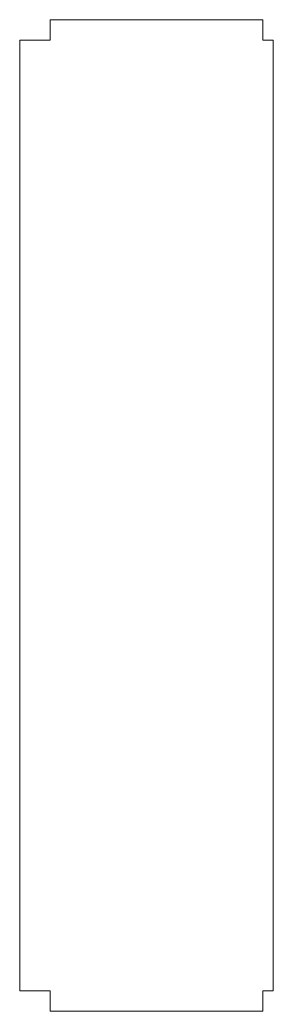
# Model space of a CAD drawing. Header units: millimetres. Extents: x -140 to 110, y -460 to 519.
import ezdxf

# ---------------------------------------------------------------- set-up
doc = ezdxf.new("R2010")
doc.units = ezdxf.units.MM

msp = doc.modelspace()

# ---------------------------------------------------------------- linework, layer by layer
at = {"color": 7, "linetype": 'Continuous', "lineweight": 15}
for p, q in [((-110, 519), (-110, 499)), ((99.7, 519), (-110, 519)), ((99.7, 499), (99.7, 519)), ((-140, 499), (-140, -440)), ((-110, 499), (-140, 499)), ((109.7, 499), (99.7, 499)), ((109.7, -440), (109.7, 499)), ((-140, -440), (-110, -440)), ((-110, -440), (-110, -460)), ((99.7, -440), (109.7, -440)), ((99.7, -460), (99.7, -440)), ((-110, -460), (99.7, -460))]:
    msp.add_line(p, q, dxfattribs=at)

doc.saveas('drawing.dxf')
